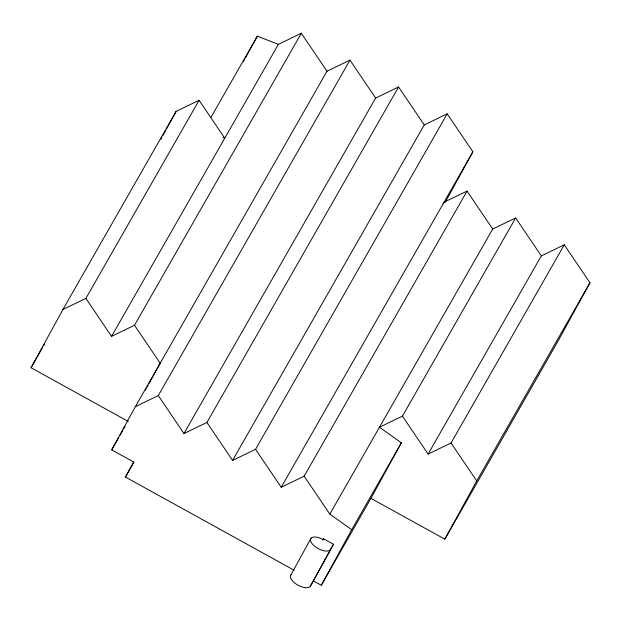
<?xml version="1.0" encoding="UTF-8"?>
<svg xmlns="http://www.w3.org/2000/svg" width="621" height="621" viewBox="0 0 621 621"><rect width="100%" height="100%" fill="white"/><g stroke="black" fill="none" stroke-linecap="round" stroke-linejoin="round"><path stroke-width="0.93" d="M128.291 421.449L31.05 367.733L62.938 309.491L176.139 111.353L199.077 100.268L224.755 138.211L223.001 137.536M160.886 139.205L161.809 137.52M162.733 135.828L165.504 130.767M166.428 129.083L176.139 111.353M243.502 61.44L244.426 59.756M245.349 58.071L257.335 36.173L278.387 44.339L301.332 33.255L327.011 71.205L135.347 406.677L111.702 449.86L133.67 462.001L125.426 477.06L294.207 570.295M145.345 390.298L146.277 388.606M147.2 386.914L148.132 385.222M149.056 383.53L160.179 363.207L134.501 325.264L301.332 33.255M443.161 203.867L444.085 202.182L467.023 191.097L492.709 229.04L329.836 514.118L351.719 529.682L321.29 585.261L313.403 580.907L310.407 586.146A11.271 5.154 28.7 0 1 296.768 584.454A11.271 5.154 28.7 0 1 291.622 574.301M445.148 202.43L472.876 151.78L447.198 113.837L424.259 124.922L232.588 460.402L206.909 422.459L398.573 86.979L424.259 124.922M290.993 574.805L311.059 538.151M322.765 540.324L323.603 538.803L333.469 544.252L313.403 580.907M310.407 586.146L333.469 544.252M321.29 585.261L370.939 498.36L401.368 442.781L379.478 427.217L402.424 416.132L515.647 217.955L541.326 255.899L428.102 454.083L402.424 416.132M370.939 498.36L444.838 539.183L476.726 480.941L589.95 282.765L564.272 244.814L541.326 255.899M589.95 282.765L558.062 341.007L444.838 539.183M31.05 367.733L42.562 347.581M43.524 345.905L44.479 344.22M62.938 309.491L85.877 298.406L199.077 100.268M210.884 117.478L257.335 36.173M85.877 298.406L111.555 336.349L278.387 44.339M111.702 449.86L118.867 437.324M119.822 435.647L122.686 430.632M123.641 428.964L125.077 426.456M158.285 395.593L349.957 60.113L375.635 98.064L183.963 433.543L158.285 395.593L135.347 406.677M125.426 477.06L134.027 462.008M232.588 460.402L255.534 449.317L447.198 113.837M255.534 449.317L281.212 487.26L472.876 151.78M281.212 487.26L304.15 476.175L467.023 191.097M323.603 538.803L323.168 539.564A11.271 5.154 28.7 0 0 310.741 538.586A11.271 5.154 28.7 0 0 318.053 548.514A11.271 5.154 28.7 0 0 330.473 549.492M351.719 529.682L401.368 442.781M428.102 454.083L451.048 442.998L564.272 244.814M327.011 71.205L349.957 60.113M375.635 98.064L398.573 86.979M111.555 336.349L134.501 325.264M492.709 229.04L515.647 217.955M183.963 433.543L206.909 422.459M451.048 442.998L476.726 480.941M304.15 476.175L329.836 514.118"/></g></svg>
